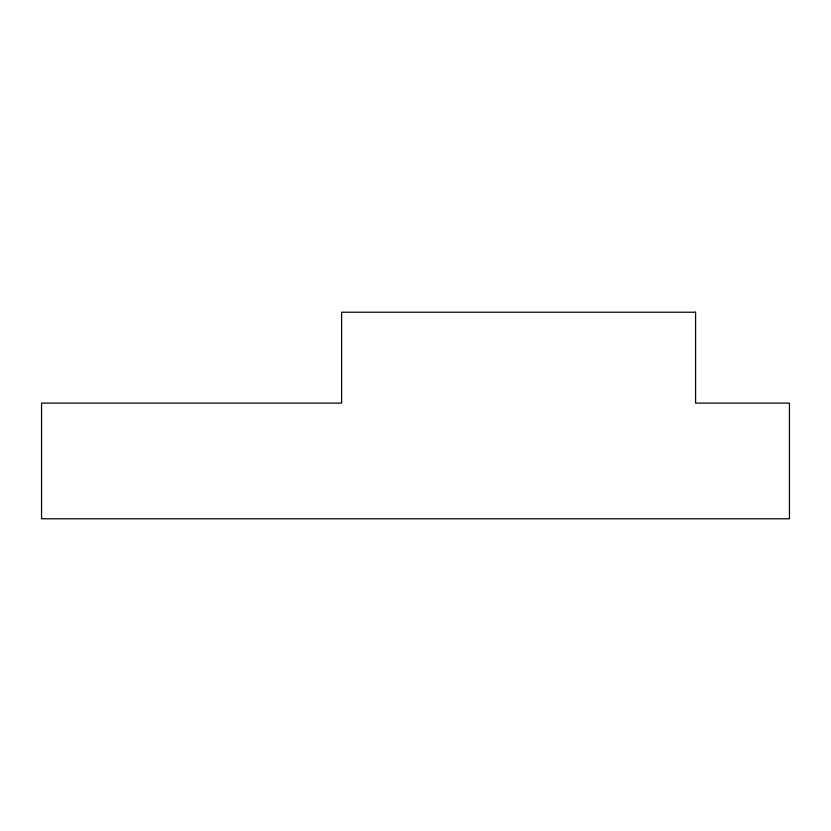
<?xml version="1.0" encoding="UTF-8"?>
<svg xmlns="http://www.w3.org/2000/svg" width="831" height="831" viewBox="0 0 831 831"><rect width="100%" height="100%" fill="white"/><g stroke="black" fill="none" stroke-linecap="round" stroke-linejoin="round"><path stroke-width="1.25" d="M695.578 312.227L341.614 312.227L341.614 403.108L41.55 403.108L41.55 518.773L789.45 518.773L789.45 403.108L695.578 403.108L695.578 312.227"/></g></svg>
